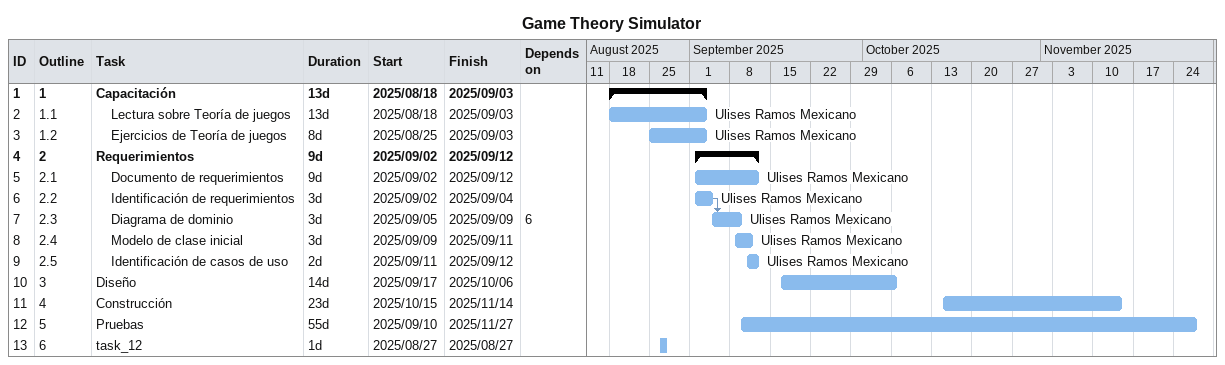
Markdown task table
Game Theory Simulator

| ID | WBS | Task | Duration | Start | Finish | Predecessors | Resources |
|---|---|---|---|---|---|---|---|
| 1 | 1 | **Capacitación** | 13d | 2025-08-18 | 2025-09-03 |  |  |
| 2 | 1.1 | Lectura sobre Teoría de juegos | 13d | 2025-08-18 | 2025-09-03 |  | Ulises Ramos Mexicano |
| 3 | 1.2 | Ejercicios de Teoría de juegos | 8d | 2025-08-25 | 2025-09-03 |  | Ulises Ramos Mexicano |
| 4 | 2 | **Requerimientos** | 9d | 2025-09-02 | 2025-09-12 |  |  |
| 5 | 2.1 | Documento de requerimientos | 9d | 2025-09-02 | 2025-09-12 |  | Ulises Ramos Mexicano |
| 6 | 2.2 | Identificación de requerimientos | 3d | 2025-09-02 | 2025-09-04 |  | Ulises Ramos Mexicano |
| 7 | 2.3 | Diagrama de dominio | 3d | 2025-09-05 | 2025-09-09 | 6 | Ulises Ramos Mexicano |
| 8 | 2.4 | Modelo de clase inicial | 3d | 2025-09-09 | 2025-09-11 |  | Ulises Ramos Mexicano |
| 9 | 2.5 | Identificación de casos de uso | 2d | 2025-09-11 | 2025-09-12 |  | Ulises Ramos Mexicano |
| 10 | 3 | Diseño | 14d | 2025-09-17 | 2025-10-06 |  |  |
| 11 | 4 | Construcción | 23d | 2025-10-15 | 2025-11-14 |  |  |
| 12 | 5 | Pruebas | 55d | 2025-09-10 | 2025-11-27 |  |  |
| 13 | 6 | task_12 | 1d | 2025-08-27 | 2025-08-27 |  |  |
